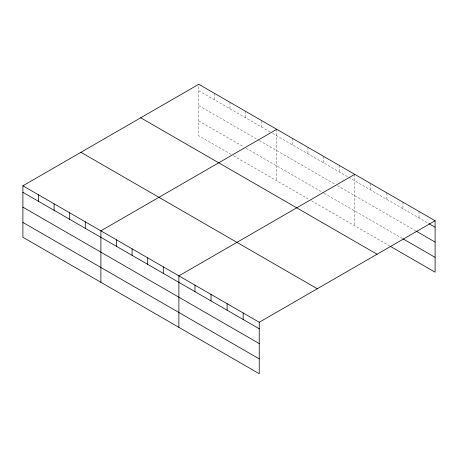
<?xml version="1.0" encoding="UTF-8"?>
<svg xmlns="http://www.w3.org/2000/svg" width="458" height="458" viewBox="0 0 458 458"><rect width="100%" height="100%" fill="white"/><g stroke="black" fill="none" stroke-linecap="round" stroke-linejoin="round"><path stroke-width="0.34" stroke-dasharray="2.29 1.72" d="M198.755 90.776L270.151 131.996M272.55 133.381L348.143 177.023M348.744 177.372L428.299 223.304M198.755 105.615L258.747 140.251M259.348 140.6L334.941 184.242M337.346 185.627L415.32 230.649M198.755 120.906L243.753 146.881M246.152 148.266L323.543 192.95M324.144 193.299L402.342 238.441M231.153 154.449L198.755 135.745L198.755 84.278M233.551 155.834L307.948 198.783M311.543 200.862L389.357 245.786M419.03 211.447L419.03 217.951M402.954 202.173L402.954 208.671M386.884 192.892L386.884 199.39M370.814 183.612L370.814 190.11M354.744 174.332L354.744 225.805M339.143 165.327L339.143 171.83M323.543 156.321L323.543 162.819M307.948 147.316L307.948 153.814M292.347 138.31L292.347 144.808M276.746 129.305L276.746 180.773M261.152 120.946L261.152 126.797M245.551 111.294L245.551 117.792M229.95 102.289L229.95 108.786M214.355 93.283L214.355 99.781"/><path stroke-width="0.69" d="M22.9 185.805L259.245 322.255L259.245 373.722L22.9 237.273L22.9 185.805L198.755 84.278L435.1 220.727L435.1 272.195L389.976 246.146M276.746 129.305L100.892 230.832L100.892 282.3M354.744 174.332L178.889 275.865L178.889 327.333M259.245 322.255L435.1 220.727M428.917 223.659L435.1 227.225M415.938 231.004L435.1 242.07M402.954 238.801L435.1 257.356M140.721 117.78L377.066 254.23M80.934 152.296L317.28 288.752M22.9 192.303L259.245 328.758M22.9 207.142L259.245 343.597M22.9 222.433L259.245 358.883M243.175 312.98L243.175 319.478M227.105 303.7L227.105 310.198M211.029 294.42L211.029 300.917M194.959 285.139L194.959 291.643M163.288 266.854L163.288 273.357M147.694 257.848L147.694 264.352M132.093 248.843L132.093 255.346M116.492 239.837L116.492 246.335M85.297 221.827L85.297 228.324M69.696 212.821L69.696 219.319M54.096 203.816L54.096 210.314M38.501 194.81L38.501 201.308"/></g></svg>
